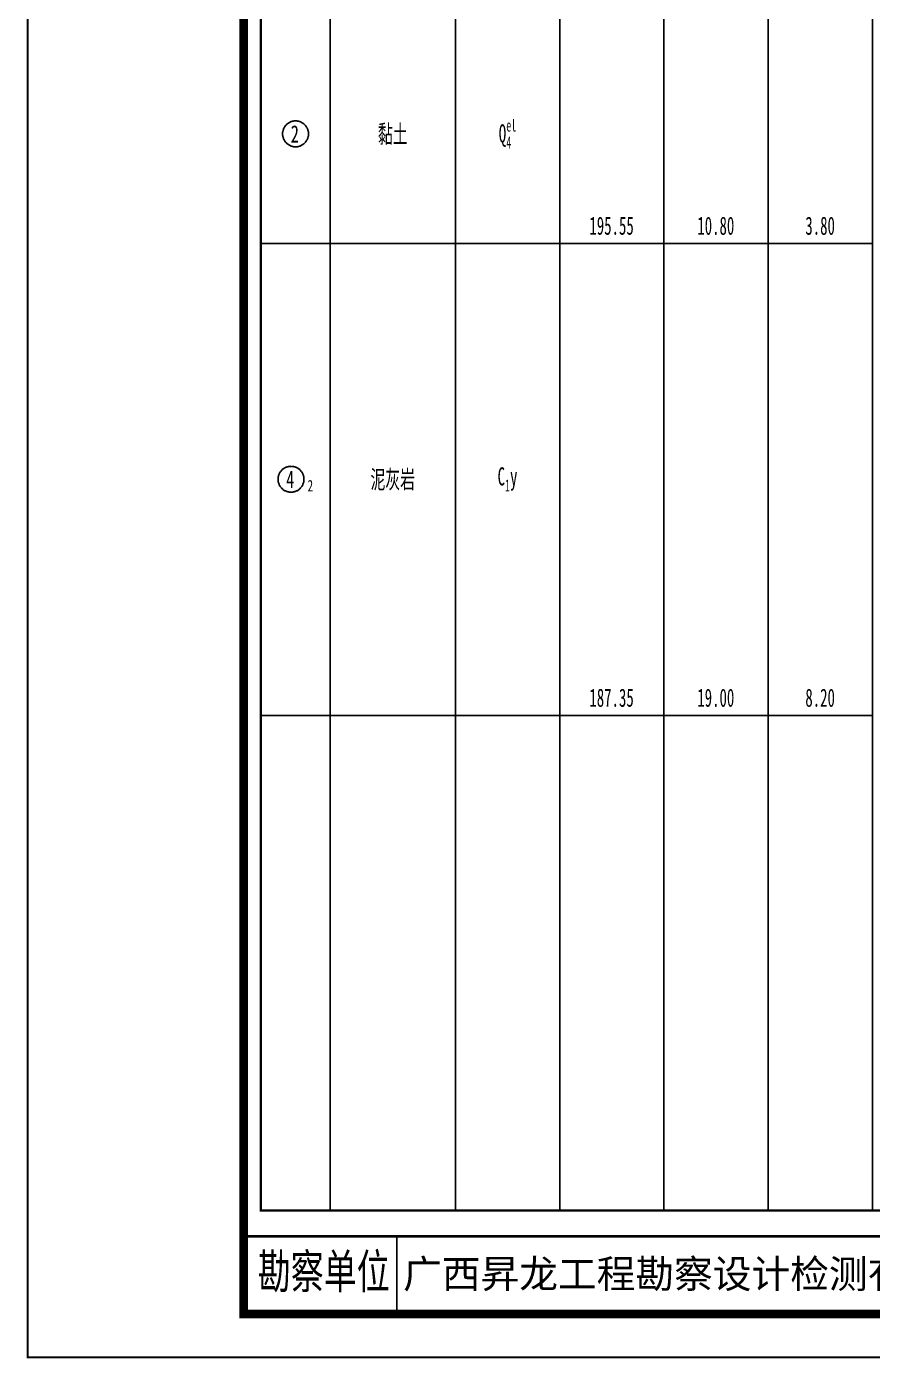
# Model space of a CAD drawing. Header units: millimetres. Extents: x 1264 to 9491, y 619 to 916.
# Drawn here: x 3936.6 to 4034.5, y 618.8 to 773 of the extents above; entities that cross this region are included whole.
import ezdxf
from ezdxf.enums import TextEntityAlignment as Align

# ---------------------------------------------------------------- set-up
doc = ezdxf.new("R2010")
doc.units = ezdxf.units.MM
doc.layers.add('GICAD_POU_TEXTS', color=7, linetype='Continuous')
doc.styles.add('HT', font='simhei.ttf')
doc.styles.add('LZ_FONT', font='simfang_0.ttf', dxfattribs={"width": 0.7, "height": 8})
doc.styles.add('成果图图块', font='simfang_0.ttf', dxfattribs={"height": 2.5})
doc.styles.add('成果图表体', font='simfang_0.ttf', dxfattribs={"width": 0.6, "height": 2.1})

# ---------------------------------------------------------------- blocks, each defined once
blk = doc.blocks.new('ZZT_DCBH_Z.dwg22', base_point=(-0.02, 0))
at = {"color": 7}
blk.add_polyline3d([(-1.52, 0.02, 0), (-1.52, -0.06, 0), (-1.52, -0.13, 0), (-1.51, -0.2, 0), (-1.5, -0.28, 0), (-1.48, -0.35, 0), (-1.46, -0.42, 0), (-1.44, -0.49, 0), (-1.41, -0.56, 0), (-1.38, -0.63, 0), (-1.35, -0.69, 0), (-1.31, -0.76, 0), (-1.27, -0.82, 0), (-1.23, -0.88, 0), (-1.18, -0.94, 0), (-1.14, -0.99, 0), (-1.09, -1.04, 0), (-1.03, -1.1, 0), (-0.98, -1.14, 0), (-0.92, -1.19, 0), (-0.86, -1.23, 0), (-0.8, -1.27, 0), (-0.73, -1.31, 0), (-0.67, -1.34, 0), (-0.6, -1.37, 0), (-0.53, -1.4, 0), (-0.46, -1.42, 0), (-0.39, -1.44, 0), (-0.32, -1.46, 0), (-0.25, -1.47, 0), (-0.17, -1.48, 0), (-0.1, -1.48, 0), (-0.02, -1.48, 0), (0.05, -1.48, 0), (0.12, -1.48, 0), (0.2, -1.47, 0), (0.27, -1.46, 0), (0.34, -1.44, 0), (0.41, -1.42, 0), (0.48, -1.4, 0), (0.55, -1.37, 0), (0.62, -1.34, 0), (0.68, -1.31, 0), (0.75, -1.27, 0), (0.81, -1.23, 0), (0.87, -1.19, 0), (0.93, -1.14, 0), (0.98, -1.1, 0), (1.04, -1.04, 0), (1.09, -0.99, 0), (1.13, -0.94, 0), (1.18, -0.88, 0), (1.22, -0.82, 0), (1.26, -0.76, 0), (1.3, -0.69, 0), (1.33, -0.63, 0), (1.36, -0.56, 0), (1.39, -0.49, 0), (1.41, -0.42, 0), (1.43, -0.35, 0), (1.45, -0.28, 0), (1.46, -0.2, 0), (1.47, -0.13, 0), (1.47, -0.06, 0), (1.48, 0.02, 0), (1.47, 0.09, 0), (1.47, 0.16, 0), (1.46, 0.24, 0), (1.45, 0.31, 0), (1.43, 0.38, 0), (1.41, 0.45, 0), (1.39, 0.52, 0), (1.36, 0.59, 0), (1.33, 0.66, 0), (1.3, 0.72, 0), (1.26, 0.79, 0), (1.22, 0.85, 0), (1.18, 0.91, 0), (1.13, 0.97, 0), (1.09, 1.02, 0), (1.04, 1.08, 0), (0.98, 1.13, 0), (0.93, 1.18, 0), (0.87, 1.22, 0), (0.81, 1.26, 0), (0.75, 1.3, 0), (0.68, 1.34, 0), (0.62, 1.37, 0), (0.55, 1.4, 0), (0.48, 1.43, 0), (0.41, 1.45, 0), (0.34, 1.47, 0), (0.27, 1.49, 0), (0.2, 1.5, 0), (0.12, 1.51, 0), (0.05, 1.51, 0), (-0.02, 1.52, 0), (-0.1, 1.51, 0), (-0.17, 1.51, 0), (-0.25, 1.5, 0), (-0.32, 1.49, 0), (-0.39, 1.47, 0), (-0.46, 1.45, 0), (-0.53, 1.43, 0), (-0.6, 1.4, 0), (-0.67, 1.37, 0), (-0.73, 1.34, 0), (-0.8, 1.3, 0), (-0.86, 1.26, 0), (-0.92, 1.22, 0), (-0.98, 1.18, 0), (-1.03, 1.13, 0), (-1.09, 1.08, 0), (-1.14, 1.02, 0), (-1.18, 0.97, 0), (-1.23, 0.91, 0), (-1.27, 0.85, 0), (-1.31, 0.79, 0), (-1.35, 0.72, 0), (-1.38, 0.66, 0), (-1.41, 0.59, 0), (-1.44, 0.52, 0), (-1.46, 0.45, 0), (-1.48, 0.38, 0), (-1.5, 0.31, 0), (-1.51, 0.24, 0), (-1.52, 0.16, 0), (-1.52, 0.09, 0), (-1.52, 0.02, 0)], dxfattribs=at)
at = {"layer": 'GICAD_POU_TEXTS', "color": 7, "style": '成果图图块', "width": 0.7}
blk.add_text('2', height=2, dxfattribs=at).set_placement((-0.11, -0.99), align=Align.CENTER)
blk = doc.blocks.new('ZZT_DCBH_Y1.dwg19', base_point=(0.51, 0))
at = {"color": 7}
blk.add_polyline3d([(-1.52, 0.02, 0), (-1.52, -0.06, 0), (-1.52, -0.13, 0), (-1.51, -0.2, 0), (-1.5, -0.28, 0), (-1.48, -0.35, 0), (-1.46, -0.42, 0), (-1.44, -0.49, 0), (-1.41, -0.56, 0), (-1.38, -0.63, 0), (-1.35, -0.69, 0), (-1.31, -0.76, 0), (-1.27, -0.82, 0), (-1.23, -0.88, 0), (-1.18, -0.94, 0), (-1.14, -0.99, 0), (-1.09, -1.04, 0), (-1.03, -1.1, 0), (-0.98, -1.14, 0), (-0.92, -1.19, 0), (-0.86, -1.23, 0), (-0.8, -1.27, 0), (-0.73, -1.31, 0), (-0.67, -1.34, 0), (-0.6, -1.37, 0), (-0.53, -1.4, 0), (-0.46, -1.42, 0), (-0.39, -1.44, 0), (-0.32, -1.46, 0), (-0.25, -1.47, 0), (-0.17, -1.48, 0), (-0.1, -1.48, 0), (-0.02, -1.48, 0), (0.05, -1.48, 0), (0.12, -1.48, 0), (0.2, -1.47, 0), (0.27, -1.46, 0), (0.34, -1.44, 0), (0.41, -1.42, 0), (0.48, -1.4, 0), (0.55, -1.37, 0), (0.62, -1.34, 0), (0.68, -1.31, 0), (0.75, -1.27, 0), (0.81, -1.23, 0), (0.87, -1.19, 0), (0.93, -1.14, 0), (0.98, -1.1, 0), (1.04, -1.04, 0), (1.09, -0.99, 0), (1.13, -0.94, 0), (1.18, -0.88, 0), (1.22, -0.82, 0), (1.26, -0.76, 0), (1.3, -0.69, 0), (1.33, -0.63, 0), (1.36, -0.56, 0), (1.39, -0.49, 0), (1.41, -0.42, 0), (1.43, -0.35, 0), (1.45, -0.28, 0), (1.46, -0.2, 0), (1.47, -0.13, 0), (1.47, -0.06, 0), (1.48, 0.02, 0), (1.47, 0.09, 0), (1.47, 0.16, 0), (1.46, 0.24, 0), (1.45, 0.31, 0), (1.43, 0.38, 0), (1.41, 0.45, 0), (1.39, 0.52, 0), (1.36, 0.59, 0), (1.33, 0.66, 0), (1.3, 0.72, 0), (1.26, 0.79, 0), (1.22, 0.85, 0), (1.18, 0.91, 0), (1.13, 0.97, 0), (1.09, 1.02, 0), (1.04, 1.08, 0), (0.98, 1.13, 0), (0.93, 1.18, 0), (0.87, 1.22, 0), (0.81, 1.26, 0), (0.75, 1.3, 0), (0.68, 1.34, 0), (0.62, 1.37, 0), (0.55, 1.4, 0), (0.48, 1.43, 0), (0.41, 1.45, 0), (0.34, 1.47, 0), (0.27, 1.49, 0), (0.2, 1.5, 0), (0.12, 1.51, 0), (0.05, 1.51, 0), (-0.02, 1.52, 0), (-0.1, 1.51, 0), (-0.17, 1.51, 0), (-0.25, 1.5, 0), (-0.32, 1.49, 0), (-0.39, 1.47, 0), (-0.46, 1.45, 0), (-0.53, 1.43, 0), (-0.6, 1.4, 0), (-0.67, 1.37, 0), (-0.73, 1.34, 0), (-0.8, 1.3, 0), (-0.86, 1.26, 0), (-0.92, 1.22, 0), (-0.98, 1.18, 0), (-1.03, 1.13, 0), (-1.09, 1.08, 0), (-1.14, 1.02, 0), (-1.18, 0.97, 0), (-1.23, 0.91, 0), (-1.27, 0.85, 0), (-1.31, 0.79, 0), (-1.35, 0.72, 0), (-1.38, 0.66, 0), (-1.41, 0.59, 0), (-1.44, 0.52, 0), (-1.46, 0.45, 0), (-1.48, 0.38, 0), (-1.5, 0.31, 0), (-1.51, 0.24, 0), (-1.52, 0.16, 0), (-1.52, 0.09, 0), (-1.52, 0.02, 0)], dxfattribs=at)
at = {"layer": 'GICAD_POU_TEXTS', "color": 7, "style": '成果图图块', "width": 0.7}
blk.add_text('4', height=2, dxfattribs=at).set_placement((-0.11, -0.99), align=Align.CENTER)
blk.add_text('2', height=1.33, dxfattribs=at).set_placement((1.9, -1.39))
blk = doc.blocks.new('柱状图图框模板-(昇龙标准).dwg12', base_point=(27, 229))
blk.add_line((42.74, 4.95), (42.74, 13.95))
blk.add_line((42.74, 4.95), (42.74, 13.95))
for points, const_width in [([(0, 0), (210, 0), (210, 297), (0, 297)], 0.25), ([(25, 5), (205, 5), (205, 292), (25, 292)], 1), ([(27, 265), (203, 265), (203, 17), (27, 17)], 0.3)]:
    blk.add_lwpolyline(points, close=True, dxfattribs=dict(const_width=const_width))
at = {"const_width": 0.3}
blk.add_lwpolyline([(25, 14), (205, 14)], dxfattribs=at)
at = {"style": 'LZ_FONT', "width": 0.7}
blk.add_text('勘察单位', height=4, dxfattribs=at).set_placement((26.65, 7.95))
at = {"style": 'HT'}
blk.add_text('广西昇龙工程勘察设计检测有限公司', height=3.2865, dxfattribs=at).set_placement((43.48, 8.02))

msp = doc.modelspace()

# ---------------------------------------------------------------- linework, layer by layer
at = {"color": 0}
for p, q in [((3963.7, 747.89), (3963.7, 773.23)), ((3971.75, 747.89), (3971.75, 773.23)), ((3963.7, 747.89), (3971.75, 747.89)), ((3963.7, 747.89), (3971.75, 747.89)), ((3963.7, 693.23), (3963.7, 747.89)), ((3971.75, 693.23), (3971.75, 747.89)), ((3963.7, 693.23), (3971.75, 693.23))]:
    msp.add_line(p, q, dxfattribs=at)
for points in [[(3963.7, 635.89), (3963.7, 819.89)], [(3971.75, 635.89), (3971.75, 819.89)], [(3971.75, 635.89), (3971.75, 819.89)], [(3986.24, 635.89), (3986.24, 819.89)], [(3986.24, 635.89), (3986.24, 819.89)], [(3998.31, 635.89), (3998.31, 819.89)], [(3998.31, 635.89), (3998.31, 819.89)], [(4010.38, 635.89), (4010.38, 819.89)], [(4010.38, 635.89), (4010.38, 819.89)], [(4022.45, 635.89), (4022.45, 819.89)], [(4022.45, 635.89), (4022.45, 819.89)], [(4034.52, 635.89), (4034.52, 819.89)], [(4034.52, 635.89), (4034.52, 819.89)], [(3971.75, 747.89), (3971.75, 773.23)], [(3986.24, 747.89), (3986.24, 773.23)], [(3986.24, 747.89), (3986.24, 773.23)], [(3998.31, 747.89), (3998.31, 773.23)], [(3998.31, 747.89), (3998.31, 773.23)], [(4010.38, 747.89), (4010.38, 773.23)], [(4010.38, 747.89), (4010.38, 773.23)], [(4022.45, 747.89), (4022.45, 773.23)], [(4022.45, 747.89), (4022.45, 773.23)], [(4034.52, 747.89), (4034.52, 773.23)], [(3971.75, 747.89), (3986.24, 747.89)], [(3971.75, 747.89), (3986.24, 747.89)], [(3971.75, 693.23), (3971.75, 747.89)], [(3986.24, 693.23), (3986.24, 747.89)], [(3986.24, 747.89), (3998.31, 747.89)], [(3986.24, 747.89), (3998.31, 747.89)], [(3986.24, 693.23), (3986.24, 747.89)], [(3998.31, 693.23), (3998.31, 747.89)], [(3998.31, 747.89), (4010.38, 747.89)], [(3998.31, 747.89), (4010.38, 747.89)], [(3998.31, 693.23), (3998.31, 747.89)], [(4010.38, 693.23), (4010.38, 747.89)], [(4010.38, 747.89), (4022.45, 747.89)], [(4010.38, 747.89), (4022.45, 747.89)], [(4010.38, 693.23), (4010.38, 747.89)], [(4022.45, 693.23), (4022.45, 747.89)], [(4022.45, 747.89), (4034.52, 747.89)], [(4022.45, 747.89), (4034.52, 747.89)], [(4022.45, 693.23), (4022.45, 747.89)], [(4034.52, 693.23), (4034.52, 747.89)], [(3971.75, 693.23), (3986.24, 693.23)], [(3986.24, 693.23), (3998.31, 693.23)], [(3998.31, 693.23), (4010.38, 693.23)], [(4010.38, 693.23), (4022.45, 693.23)], [(4022.45, 693.23), (4034.52, 693.23)], [(3963.7, 635.89), (3971.75, 635.89)], [(3971.75, 635.89), (3986.24, 635.89)], [(3986.24, 635.89), (3998.31, 635.89)], [(3998.31, 635.89), (4010.38, 635.89)], [(4010.38, 635.89), (4022.45, 635.89)], [(4022.45, 635.89), (4034.52, 635.89)], [(4034.52, 635.89), (4049.01, 635.89)]]:
    msp.add_lwpolyline(points, dxfattribs=at)

# ---------------------------------------------------------------- block references
for name, p in [('柱状图图框模板-(昇龙标准).dwg12', (3963.7, 847.89)), ('ZZT_DCBH_Z.dwg22', (3967.73, 760.56)), ('ZZT_DCBH_Y1.dwg19', (3967.73, 720.56))]:
    msp.add_blockref(name, p)

# ---------------------------------------------------------------- texts
at = {"color": 0, "style": '成果图表体', "width": 0.6}
for s, height, p in [('黏土', 2.1, (3977.26, 759.51)), ('el', 1.4, (3992.13, 760.84)), ('Q', 2.1, (3991.26, 759.58)), ('4', 1.4, (3992.13, 758.88)), ('195.55', 2.1, (4001.75, 748.89)), ('10.80', 2.1, (4014.25, 748.89)), ('3.80', 2.1, (4026.76, 748.89)), ('泥灰岩', 2.1, (3976.4, 719.51)), ('C', 2.1, (3991.12, 719.86)), ('1', 1.4, (3991.98, 719.16)), ('y', 2.1, (3992.56, 719.86)), ('187.35', 2.1, (4001.75, 694.23)), ('19.00', 2.1, (4014.25, 694.23)), ('8.20', 2.1, (4026.76, 694.23))]:
    msp.add_text(s, height=height, dxfattribs=at).set_placement(p)

doc.saveas('drawing.dxf')
